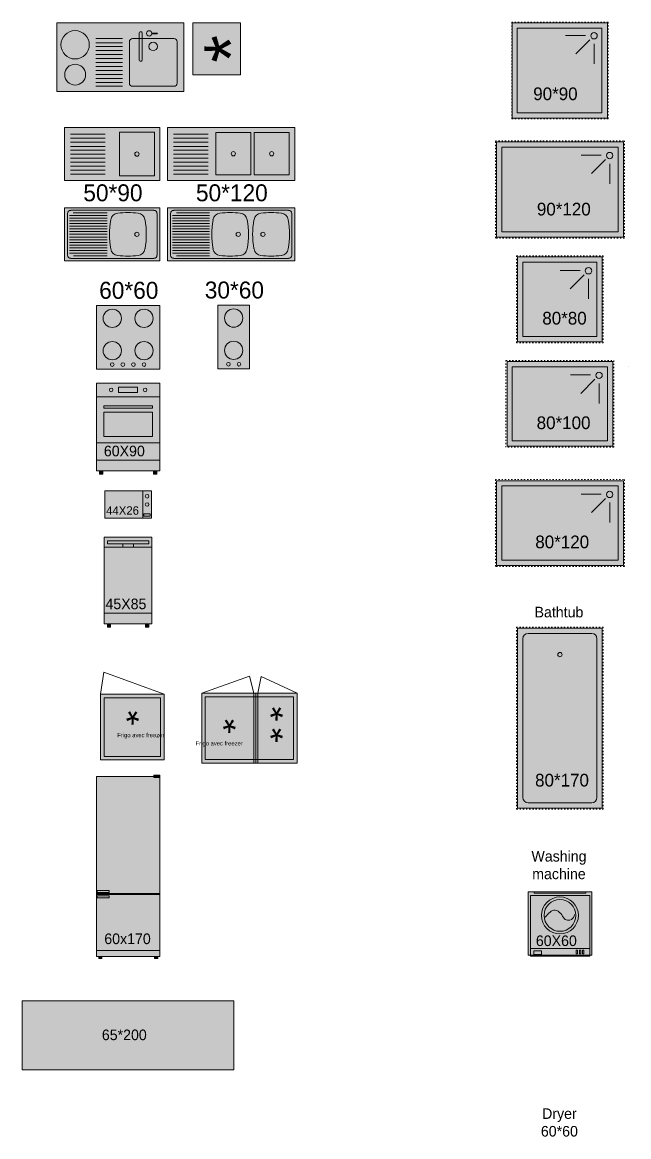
# Model space of a CAD drawing. Header units: millimetres. Extents: x -14819 to 43195, y -10328 to 20814.
# Drawn here: x 33872 to 34445, y 6936 to 7988 of the extents above; entities that cross this region are included whole.
import ezdxf

# ---------------------------------------------------------------- set-up
doc = ezdxf.new("R2010")
doc.units = ezdxf.units.MM
doc.linetypes.add('ACAD_ISO03W100', pattern=[30, 12, -18])
doc.linetypes.add('HIDDEN', pattern=[9.525, 6.35, -3.175])
for name, color, linetype in [('DV_Equipment', 30, 'Continuous'), ('DV_Text', 10, 'Continuous'), ('DV_Text block', 20, 'Continuous')]:
    doc.layers.add(name, color=color, linetype=linetype)
for name, color, linetype, lineweight in [('DV_Furnitures', 250, 'Continuous', 5), ('DV_Hatch bathroom', 141, 'Continuous', 9), ('DV_Hatch Kitchen', 51, 'Continuous', 5), ('L-FURNITURE -', 1, 'Continuous', 9)]:
    doc.layers.add(name, color=color, linetype=linetype, lineweight=lineweight)
doc.layers.get('L-FURNITURE -').off()
doc.styles.add('Col_Standard', font='')
doc.styles.get("Standard").update_dxf_attribs({"font": 'arial.ttf'})
doc.styles.get('Col_Standard').set_extended_font_data('DM Sans')

# ---------------------------------------------------------------- blocks, each defined once
blk = doc.blocks.new('Frigo 90cm')
at = {"layer": 'DV_Hatch Kitchen'}
h = blk.add_hatch(color=256, dxfattribs=at)
h.dxf.hatch_style = 1
h.paths.add_polyline_path([(0.125, -0.074), (0.575, -0.074), (0.575, -0.564), (0.125, -0.564)])
at = {"color": 18, "lineweight": 5, "true_color": 0x000000}
blk.add_lwpolyline([(0.125, -0.074), (0.575, -0.074), (0.575, -0.564), (0.125, -0.564)], close=True, dxfattribs=at)
at = {"color": 18, "true_color": 0x000000, "insert": (0.466, 0.279), "char_height": 0.5, "attachment_point": 1, "rotation": 270, "style": 'Col_Standard'}
blk.add_mtext_dynamic_manual_height_columns('\\pxqc;*', width=1.19356, gutter_width=4.492, heights=[0], dxfattribs=at)
blk = doc.blocks.new('*U958')
at = {"layer": 'DV_Hatch Kitchen'}
h = blk.add_hatch(color=256, dxfattribs=at)
h.dxf.hatch_style = 1
h.paths.add_polyline_path([(-0.61, 0.655), (0.59, 0.655), (0.59, 0.005), (-0.61, 0.005)])
at = {"layer": 'DV_Hatch Kitchen', "linetype": 'Continuous', "lineweight": 0, "ltscale": 15}
blk.add_hatch(color=256, dxfattribs=at).paths.add_polyline_path([(0.167, 0.555), (0.168, 0.557), (0.168, 0.56), (0.17, 0.563), (0.172, 0.565), (0.174, 0.567), (0.177, 0.568), (0.179, 0.569), (0.185, 0.569), (0.188, 0.568), (0.191, 0.567), (0.193, 0.565), (0.195, 0.563), (0.196, 0.56), (0.197, 0.557), (0.197, 0.555), (0.197, 0.307), (0.197, 0.304), (0.196, 0.302), (0.195, 0.299), (0.193, 0.297), (0.191, 0.295), (0.188, 0.294), (0.185, 0.293), (0.179, 0.293), (0.177, 0.294), (0.174, 0.295), (0.172, 0.297), (0.17, 0.299), (0.168, 0.302), (0.168, 0.304), (0.167, 0.307), (0.167, 0.555)])
at = {"color": 18, "lineweight": 5, "ltscale": 0.05, "true_color": 0x000000}
for p, q in [((0.287, 0.558), (0.335, 0.558)), ((0.287, 0.551), (0.335, 0.551)), ((-0.241, 0.505), (0.009, 0.505)), ((-0.241, 0.467), (0.009, 0.467)), ((-0.241, 0.43), (0.009, 0.43)), ((-0.241, 0.392), (0.009, 0.392)), ((-0.241, 0.355), (0.009, 0.355)), ((-0.241, 0.317), (0.009, 0.317)), ((-0.241, 0.28), (0.009, 0.28)), ((-0.241, 0.242), (0.009, 0.242)), ((-0.241, 0.205), (0.009, 0.205)), ((-0.241, 0.167), (0.009, 0.167)), ((-0.241, 0.13), (0.009, 0.13)), ((-0.241, 0.092), (0.009, 0.092)), ((-0.241, 0.055), (0.009, 0.055))]:
    blk.add_line(p, q, dxfattribs=at)
at = {"color": 18, "lineweight": 5, "ltscale": 0.05, "true_color": 0x000000, "flags": 128}
blk.add_lwpolyline([(-0.61, 0.655), (0.59, 0.655), (0.59, 0.005), (-0.61, 0.005)], close=True, dxfattribs=at)
for points in [[(0.167, 0.555, -0.414214), (0.182, 0.57, -0.414214), (0.197, 0.555), (0.197, 0.307, -0.414214), (0.182, 0.292, -0.414214), (0.167, 0.307)], [(0.105, 0.505), (0.495, 0.505, -0.414214), (0.525, 0.475), (0.525, 0.085, -0.414214), (0.495, 0.055), (0.105, 0.055, -0.414214), (0.075, 0.085), (0.075, 0.475, -0.414214), (0.105, 0.505)]]:
    blk.add_lwpolyline(points, format="xyb", close=True, dxfattribs=at)
blk.add_lwpolyline([(0.335, 0.551, 0.414214), (0.339, 0.555, 0.414214), (0.335, 0.558)], format="xyb", dxfattribs=at)
at = {"color": 18, "lineweight": 5, "ltscale": 0.05, "true_color": 0x000000}
for centre, radius in [((-0.438, 0.447), 0.134), ((0.262, 0.555), 0.025), ((0.3, 0.432), 0.04), ((-0.438, 0.165), 0.0986)]:
    blk.add_circle(centre, radius, dxfattribs=at)
blk = doc.blocks.new('*U1057')
at = {"transparency": 33554687}
h = blk.add_hatch(color=256, dxfattribs=at)
h.dxf.hatch_style = 1
h.paths.add_polyline_path([(30, 171.1), (24.4, 171.1), (24.4, 168.9), (30, 168.9)])
at = {"layer": 'DV_Hatch Kitchen', "transparency": 33554687}
h = blk.add_hatch(color=256, dxfattribs=at)
h.dxf.hatch_style = 1
h.paths.add_polyline_path([(30, 5.6), (-30, 5.6), (-30, 0), (30, 0)])
h.paths.add_polyline_path([(30, 58.5), (-30, 58.5), (-30, 5.6), (30, 5.6)])
h.paths.add_polyline_path([(-17.8, 55.5), (-29.1, 55.5), (-29.1, 57.4), (-17.8, 57.4)], flags=16)
h.paths.add_polyline_path([(-17.8, 57.4), (-29.1, 57.4), (-29.1, 55.5), (-17.8, 55.5)], flags=16)
h.paths.add_polyline_path([(-17.8, 62.3), (-29.1, 62.3), (-29.1, 60.4), (-17.8, 60.4)], flags=0)
h.paths.add_polyline_path([(-17.8, 62.3), (-17.8, 60.4), (-29.1, 60.4), (-29.1, 62.3)], flags=0)
h.paths.add_polyline_path([(30, 168.9), (24.4, 168.9), (24.4, 170), (-30, 170), (-30, 62.3), (-30, 59.4), (30, 59.4)])
h.paths.add_polyline_path([(30, 168.9), (24.4, 168.9), (24.4, 170), (-30, 170), (-30, 59.4), (30, 59.4)])
h.paths.add_polyline_path([(30, 168.9), (24.4, 168.9), (24.4, 170), (-30, 170), (-30, 58.5), (30, 58.5)])
h = blk.add_hatch(color=256, dxfattribs=at)
h.dxf.hatch_style = 1
h.paths.add_polyline_path([(-24.8, 0), (-27.7, 0), (-27.7, -2), (-24.8, -2)])
h = blk.add_hatch(color=256, dxfattribs=at)
h.dxf.hatch_style = 1
h.paths.add_polyline_path([(28, 0), (25, 0), (25, -2), (28, -2)])
at = {"color": 18, "lineweight": -2, "true_color": 0x000000}
for p, q in [((24.4, 170), (-30, 170)), ((-30, 170), (-30, 0)), ((30, 0), (30, 170)), ((-30, 0), (30, 0))]:
    blk.add_line(p, q, dxfattribs=at)
at = {"color": 18, "true_color": 0x000000}
for p, q in [((24.4, 171.1), (24.4, 170)), ((30, 171.1), (24.4, 171.1)), ((24.4, 171.1), (24.4, 168.9)), ((30, 171.1), (24.4, 171.1)), ((30, 168.9), (24.4, 168.9)), ((30, 171.1), (30, 170)), ((30, 171.1), (30, 170)), ((30, 59.4), (-30, 59.4)), ((30, 59.4), (-30, 59.4)), ((30, 58.5), (-30, 58.5)), ((30, 58.5), (-30, 58.5)), ((30, 5.6), (-30, 5.6)), ((30, 5.6), (-30, 5.6)), ((30, 5.6), (24.4, 5.6)), ((30, 3.5), (30, 5.6)), ((30, 3.5), (30, 5.6))]:
    blk.add_line(p, q, dxfattribs=at)
at = {"color": 18, "lineweight": -2, "true_color": 0x000000}
blk.add_lwpolyline([(-30, 0), (30, 0), (30, 170), (-30, 170)], close=True, dxfattribs=at)
at = {"color": 18, "true_color": 0x000000}
for points in [[(-29.1, 62.3), (-17.8, 62.3), (-17.8, 60.4), (-29.1, 60.4)], [(-29.1, 62.3), (-17.8, 62.3), (-17.8, 60.4), (-29.1, 60.4)], [(-29.1, 57.4), (-17.8, 57.4), (-17.8, 55.5), (-29.1, 55.5)], [(-29.1, 57.4), (-17.8, 57.4), (-17.8, 55.5), (-29.1, 55.5)], [(-24.8, -2), (-27.7, -2), (-27.7, 0), (-24.8, 0)], [(28, -2), (25, -2), (25, 0), (28, 0)]]:
    blk.add_lwpolyline(points, close=True, dxfattribs=at)
at = {"layer": 'DV_Text block', "insert": (-22.5, 21.7), "char_height": 10, "attachment_point": 1}
blk.add_mtext_dynamic_manual_height_columns('{\\fDM Sans|b0|i0|c0|p2;60x170}', width=86.42, gutter_width=12.5, heights=[0], dxfattribs=at)
blk = doc.blocks.new('*U1058')
h = blk.add_hatch(color=51)
h.dxf.hatch_style = 1
h.paths.add_polyline_path([(-30, 0), (30, 0), (30, 83), (-30, 83)])
h = blk.add_hatch(color=51)
h.dxf.hatch_style = 1
h.paths.add_polyline_path([(-24, 0), (-27, 0), (-27, -3), (-24, -3)])
h = blk.add_hatch(color=51)
h.dxf.hatch_style = 1
h.paths.add_polyline_path([(27, 0), (24, 0), (24, -3), (27, -3)])
at = {"color": 18, "true_color": 0x000000}
for p, q in [((30, 83), (-30, 83)), ((-30, 10), (-30, 83)), ((30, 10), (30, 83)), ((30, 70), (-30, 70)), ((-23, 55.5), (23, 55.5)), ((-23, 32.5), (-23, 55.5)), ((23, 55.5), (23, 32.5)), ((23, 32.5), (-23, 32.5)), ((30, 26.5), (-30, 26.5))]:
    blk.add_line(p, q, dxfattribs=at)
for points in [[(-9, 79), (9, 79), (9, 74), (-9, 74)], [(-23, 61.5), (23, 61.5), (23, 59.4), (-23, 59.4)], [(-30, 0), (30, 0), (30, 10), (-30, 10)], [(-24, -3), (-27, -3), (-27, 0), (-24, 0)], [(24, -3), (27, -3), (27, 0), (24, 0)]]:
    blk.add_lwpolyline(points, close=True, dxfattribs=at)
for centre in [(-16, 76.5), (16, 76.5)]:
    blk.add_circle(centre, 1.7, dxfattribs=at)
at = {"layer": 'DV_Text block', "insert": (-22.9, 23.8), "char_height": 10, "attachment_point": 1}
blk.add_mtext_dynamic_manual_height_columns('{\\fDM Sans|b0|i0|c0|p2;60X90}', width=91.677, gutter_width=12.5, heights=[0], dxfattribs=at)
blk = doc.blocks.new('*U1055')
at = {"layer": 'DV_Hatch Kitchen'}
h = blk.add_hatch(color=51, dxfattribs=at)
h.dxf.hatch_style = 1
h.paths.add_polyline_path([(-60, 0), (60, 0), (60, 50), (43, 50), (44.7, 46.6), (43.2, 45.1), (54.8, 45.1), (54.8, 5.1), (21.8, 5.1), (21.8, 45.1), (28.6, 45.1), (27.1, 46.6), (28.8, 50), (11.5, 50), (13.2, 46.6), (11.7, 45.1), (18.5, 45.1), (18.5, 5.1), (-14.5, 5.1), (-14.5, 45.1), (-2.9, 45.1), (-4.3, 46.6), (-2.6, 50), (-60, 50)])
h.paths.add_polyline_path([(2.3, 45.6), (1.4, 45.1), (3, 45.1), (3, 48.1), (5.8, 48.1), (5.8, 45.1), (7.5, 45.1), (6.6, 45.6), (7.2, 49.7), (9.4, 50), (-0.6, 50), (1.6, 49.7)], flags=17)
h.paths.add_polyline_path([(33.8, 45.6), (32.9, 45.1), (34.5, 45.1), (34.5, 48.1), (37.3, 48.1), (37.3, 45.1), (38.9, 45.1), (38.1, 45.6), (38.7, 49.7), (40.9, 50), (30.9, 50), (33.1, 49.7)], flags=17)
h.paths.add_polyline_path([(34.5, 45.1), (37.3, 45.1), (37.3, 48.1), (34.5, 48.1)], flags=16)
h.paths.add_polyline_path([(3, 45.1), (5.8, 45.1), (5.8, 48.1), (3, 48.1)], flags=16)
h.paths.add_polyline_path([(28.6, 45.1), (32.9, 45.1), (33.8, 45.6), (33.1, 49.7), (30.9, 50), (28.8, 50), (27.1, 46.6)])
h.paths.add_polyline_path([(38.9, 45.1), (43.2, 45.1), (44.7, 46.6), (43, 50), (40.9, 50), (38.7, 49.7), (38.1, 45.6)])
h.paths.add_polyline_path([(-2.9, 45.1), (1.4, 45.1), (2.3, 45.6), (1.6, 49.7), (-0.6, 50), (-2.6, 50), (-4.3, 46.6)])
h.paths.add_polyline_path([(7.5, 45.1), (11.7, 45.1), (13.2, 46.6), (11.5, 50), (9.4, 50), (7.2, 49.7), (6.6, 45.6)])
at = {"layer": 'DV_Hatch Kitchen', "transparency": 33554687}
h = blk.add_hatch(color=51, dxfattribs=at)
h.dxf.hatch_style = 1
h.paths.add_polyline_path([(18.5, 45.1), (11.7, 45.1), (-14.5, 45.1), (-14.5, 5.1), (18.5, 5.1)])
h.paths.add_polyline_path([(54.8, 45.1), (43.2, 45.1), (21.8, 45.1), (21.8, 5.1), (54.8, 5.1)])
at = {"layer": 'DV_Hatch Kitchen', "color": 18, "true_color": 0x000000}
for p, q in [((-54.6, 43.5), (-21.6, 43.5)), ((-54.6, 39.7), (-21.6, 39.7)), ((-54.6, 35.9), (-21.6, 35.9)), ((-54.6, 32.1), (-21.6, 32.1)), ((-54.6, 28.4), (-21.6, 28.4)), ((-54.6, 24.6), (-21.6, 24.6)), ((-54.6, 20.8), (-21.6, 20.8)), ((-54.6, 17.1), (-21.6, 17.1)), ((-54.6, 13.3), (-21.6, 13.3)), ((-54.6, 9.5), (-21.6, 9.5)), ((-54.6, 5.7), (-21.6, 5.7))]:
    blk.add_line(p, q, dxfattribs=at)
blk.add_lwpolyline([(-60, 0), (60, 0), (60, 50), (-60, 50)], close=True, dxfattribs=at)
for points in [[(11.7, 45.1), (-14.5, 45.1), (-14.5, 5.1), (18.5, 5.1), (18.5, 45.1), (11.7, 45.1)], [(43.2, 45.1), (54.8, 45.1), (54.8, 5.1), (21.8, 5.1), (21.8, 45.1), (43.2, 45.1)]]:
    blk.add_lwpolyline(points, dxfattribs=at)
for centre in [(2, 25.1), (38.3, 25.1), (38.3, 25.1)]:
    blk.add_circle(centre, 2, dxfattribs=at)
blk = doc.blocks.new('*U1053')
at = {"transparency": 33554687}
h = blk.add_hatch(color=51, dxfattribs=at)
h.dxf.hatch_style = 1
h.paths.add_polyline_path([(30, 60.1), (-30, 60.1), (-30, 0), (30, 0)])
at = {"color": 18, "true_color": 0x000000}
blk.add_line((-30, 30.7), (-30, 0.1), dxfattribs=at)
blk.add_lwpolyline([(30, 0), (-30, 0), (-30, 60.1), (30, 60.1)], close=True, dxfattribs=at)
for centre, radius in [((-15, 47.9), 8.64), ((15, 47.9), 8.64), ((-15, 17.4), 8.64), ((15, 17.4), 8.64), ((-15, 4.3), 1.74), ((-5, 4.3), 1.74), ((5, 4.3), 1.74), ((15, 4.3), 1.74)]:
    blk.add_circle(centre, radius, dxfattribs=at)
blk = doc.blocks.new('*U1054')
at = {"transparency": 33554687}
h = blk.add_hatch(color=51, dxfattribs=at)
h.dxf.hatch_style = 1
h.paths.add_polyline_path([(15, 60.1), (-15, 60.1), (-15, 0), (15, 0)])
at = {"color": 18, "true_color": 0x000000}
blk.add_lwpolyline([(15, 0), (-15, 0), (-15, 60.1), (15, 60.1)], close=True, dxfattribs=at)
for centre, radius in [((0, 47.9), 8.64), ((0, 17.4), 8.64), ((-5, 4.3), 1.74), ((5, 4.3), 1.74)]:
    blk.add_circle(centre, radius, dxfattribs=at)
blk = doc.blocks.new('*U1049')
at = {"layer": 'DV_Hatch Kitchen'}
h = blk.add_hatch(color=51, dxfattribs=at)
h.dxf.hatch_style = 1
h.paths.add_polyline_path([(-45, 0), (45, 0), (45, 50), (28, 50), (29.7, 45.6), (28.2, 45.6), (39.8, 45.6), (39.8, 4.4), (6.8, 4.4), (6.8, 45.6), (13.6, 45.6), (12.1, 45.6), (13.8, 50), (-3.5, 50), (-1.8, 46.6), (-3.3, 45.1), (3.5, 45.1), (3.7, 45.1), (-29.3, 45.1), (-29.5, 45.1), (-17.9, 45.1), (-19.3, 46.6), (-17.6, 50), (-45, 50)])
h.paths.add_polyline_path([(-12.7, 45.6), (-13.6, 45.1), (-12, 45.1), (-12, 48.1), (-9.2, 48.1), (-9.2, 45.1), (-7.5, 45.1), (-8.4, 45.6), (-7.8, 49.7), (-5.6, 50), (-15.6, 50), (-13.4, 49.7)], flags=17)
h.paths.add_polyline_path([(-12, 45.1), (-9.2, 45.1), (-9.2, 48.1), (-12, 48.1)], flags=16)
h.paths.add_polyline_path([(-7.5, 45.1), (-3.3, 45.1), (-1.8, 46.6), (-3.5, 50), (-5.6, 50), (-7.8, 49.7), (-8.4, 45.6)], flags=16)
h.paths.add_polyline_path([(-17.9, 45.1), (-13.6, 45.1), (-12.7, 45.6), (-13.4, 49.7), (-15.6, 50), (-17.6, 50), (-19.3, 46.6)], flags=16)
h.paths.add_polyline_path([(13.1, 45.6), (18.8, 45.6), (18.1, 49.7), (15.9, 50), (13.8, 50), (12.1, 45.6)], flags=17)
h.paths.add_polyline_path([(19.5, 45.6), (22.3, 45.6), (22.3, 48.1), (19.5, 48.1)], flags=16)
h.paths.add_polyline_path([(23.1, 45.6), (28.7, 45.6), (29.7, 45.6), (28, 50), (25.9, 50), (23.7, 49.7)], flags=17)
h.paths.add_polyline_path([(18.8, 45.6), (19.5, 45.6), (19.5, 48.1), (22.3, 48.1), (22.3, 45.6), (23.1, 45.6), (23.7, 49.7), (25.9, 50), (15.9, 50), (18.1, 49.7)], flags=17)
h = blk.add_hatch(color=51, dxfattribs=at)
h.dxf.hatch_style = 1
h.paths.add_polyline_path([(39.8, 45.6), (6.8, 45.6), (6.8, 4.4), (39.8, 4.4)])
at = {"layer": 'DV_Furnitures', "color": 18, "true_color": 0x000000}
for p, q in [((-39.6, 43.5), (-6.6, 43.5)), ((-39.6, 39.7), (-6.6, 39.7)), ((-39.6, 35.9), (-6.6, 35.9)), ((-39.6, 32.1), (-6.6, 32.1)), ((-39.6, 28.4), (-6.6, 28.4)), ((-39.6, 24.6), (-6.6, 24.6)), ((-39.6, 20.8), (-6.6, 20.8)), ((-39.6, 17.1), (-6.6, 17.1)), ((-39.6, 13.3), (-6.6, 13.3)), ((-39.6, 9.5), (-6.6, 9.5)), ((-39.6, 5.7), (-6.6, 5.7))]:
    blk.add_line(p, q, dxfattribs=at)
for points in [[(-45, 0), (45, 0), (45, 50), (-45, 50)], [(39.8, 4.4), (6.8, 4.4), (6.8, 45.6), (39.8, 45.6)]]:
    blk.add_lwpolyline(points, close=True, dxfattribs=at)
blk.add_lwpolyline([(39.8, 45.1), (39.8, 4.4), (6.8, 4.4), (6.8, 45.1)], dxfattribs=at)
blk.add_circle((23.3, 24.8), 2, dxfattribs=at)
blk = doc.blocks.new('*U960')
at = {"transparency": 33554687}
h = blk.add_hatch(color=51, dxfattribs=at)
h.dxf.hatch_style = 1
h.paths.add_polyline_path([(45, 50), (-45, 50), (-45, 0), (45, 0)])
h.paths.add_polyline_path([(-39.2, 2.3, -0.414214), (-42.3, 5.4), (-42.3, 44.6, -0.414214), (-39.2, 47.7), (39.2, 47.7, -0.414214), (42.3, 44.6), (42.3, 5.4, -0.414214), (39.2, 2.3)], flags=16)
h.paths.add_polyline_path([(24.4, 5, -0.063178), (5.1, 5, -0.326796), (-1.4, 11.2, -0.090842), (-1.4, 38.8, -0.326796), (5.1, 45, -0.063178), (24.4, 45, -0.326796), (31, 38.8, -0.090842), (31, 11.2, -0.326796)], flags=0)
h.paths.add_polyline_path([(21.3, 25, -1), (25.3, 25, -1)], flags=0)
h.paths.add_polyline_path([(42.3, 44.6, 0.414214), (39.2, 47.7), (-39.2, 47.7, 0.414214), (-42.3, 44.6), (-42.3, 5.4, 0.414214), (-39.2, 2.3), (39.2, 2.3, 0.414214), (42.3, 5.4)], flags=16)
at = {"layer": 'DV_Furnitures', "color": 18, "lineweight": 5, "true_color": 0x000000}
for p, q in [((45, 50), (-45, 50)), ((-45, 0), (-45, 50)), ((-42.3, 5.4), (-42.3, 44.6)), ((-4.7, 42.9), (-40.4, 42.9)), ((39.2, 47.7), (-39.2, 47.7)), ((-4.7, 45.4), (-36.8, 45.4)), ((42.3, 5.4), (42.3, 44.6)), ((45, 0), (45, 50)), ((-4.7, 40.3), (-40.4, 40.3)), ((-4.7, 37.8), (-40.4, 37.8)), ((-4.7, 35.2), (-40.4, 35.2)), ((-4.7, 32.7), (-40.4, 32.7)), ((-4.7, 30.1), (-40.4, 30.1)), ((-4.7, 27.6), (-40.4, 27.6)), ((-4.7, 25), (-40.4, 25)), ((-4.7, 22.4), (-40.4, 22.4)), ((42.3, 25), (42.3, 28)), ((-4.7, 19.9), (-40.4, 19.9)), ((-4.7, 17.3), (-40.4, 17.3)), ((-4.7, 14.8), (-40.4, 14.8)), ((-4.7, 12.2), (-40.4, 12.2)), ((-45, 0), (45, 0)), ((-4.7, 9.7), (-40.4, 9.7)), ((-4.7, 7.1), (-40.4, 7.1)), ((-39.2, 2.3), (39.2, 2.3)), ((-4.7, 4.6), (-36.5, 4.6))]:
    blk.add_line(p, q, dxfattribs=at)
blk.add_circle((23.3, 25), 2, dxfattribs=at)
for centre, radius, start, end in [((-39.2, 44.6), 3.06, 90, 180), ((6.1, 37.4), 7.65, 97.23, 169.6188), ((14.8, -30.9), 76.5, 82.77, 97.23), ((23.4, 37.4), 7.65, 10.3812, 82.77), ((39.2, 44.6), 3.06, 0, 90), ((73.8, 25), 76.5, 169.6188, 190.3812), ((-44.3, 25), 76.5, 349.6188, 10.3812), ((6.1, 12.6), 7.65, 190.3812, 262.77), ((23.4, 12.6), 7.65, 277.23, 349.6188), ((-39.2, 5.4), 3.06, 180, 270), ((14.8, 80.9), 76.5, 262.77, 277.23), ((39.2, 5.4), 3.06, 270, 0)]:
    blk.add_arc(centre, radius, start, end, dxfattribs=at)
blk = doc.blocks.new('*U1050')
h = blk.add_hatch(color=51)
h.dxf.hatch_style = 1
h.paths.add_polyline_path([(57.3, 44.6, 0.414214), (54.2, 47.7), (-54.2, 47.7, 0.414214), (-57.3, 44.6), (-57.3, 5.4, 0.414214), (-54.2, 2.3), (54.2, 2.3, 0.414214), (57.3, 5.4)])
h.paths.add_polyline_path([(28.1, 45, -0.063178), (47.4, 45, -0.326796), (54, 38.8, -0.090842), (54, 11.2, -0.326796), (47.4, 5, -0.063178), (28.1, 5, -0.326796), (21.6, 11.2, -0.090842), (21.6, 38.8, -0.326796)], flags=16)
h.paths.add_polyline_path([(15.2, 38.8, -0.090842), (15.2, 11.2, -0.326796), (8.6, 5, -0.063178), (-10.7, 5, -0.326796), (-17.2, 11.2, -0.090842), (-17.2, 38.8, -0.326796), (-10.7, 45, -0.063178), (8.6, 45, -0.326796)], flags=16)
h = blk.add_hatch(color=51)
h.dxf.hatch_style = 1
h.paths.add_polyline_path([(15.2, 38.8, 0.326796), (8.6, 45, 0.063178), (-10.7, 45, 0.326796), (-17.2, 38.8, 0.090842), (-17.2, 11.2, 0.326796), (-10.7, 5, 0.063178), (8.6, 5, 0.326796), (15.2, 11.2, 0.090842)])
h.paths.add_polyline_path([(54, 38.8, 0.326796), (47.4, 45, 0.063178), (28.1, 45, 0.326796), (21.6, 38.8, 0.090842), (21.6, 11.2, 0.326796), (28.1, 5, 0.063178), (47.4, 5, 0.326796), (54, 11.2, 0.090842)])
at = {"layer": 'DV_Furnitures'}
h = blk.add_hatch(color=51, dxfattribs=at)
h.dxf.hatch_style = 1
h.paths.add_polyline_path([(57.3, 44.6, 0.414214), (54.2, 47.7), (-54.2, 47.7, 0.414214), (-57.3, 44.6), (-57.3, 5.4, 0.414214), (-54.2, 2.3), (54.2, 2.3, 0.414214), (57.3, 5.4)], flags=16)
h.paths.add_polyline_path([(15.2, 11.2, -0.326796), (8.6, 5, -0.063178), (-10.7, 5, -0.326796), (-17.2, 11.2, -0.090842), (-17.2, 38.8, -0.326796), (-10.7, 45, -0.063178), (8.6, 45, -0.326796), (15.2, 38.8, -0.090842)], flags=0)
h.paths.add_polyline_path([(21.6, 38.8, -0.326796), (28.1, 45, -0.063178), (47.4, 45, -0.326796), (54, 38.8, -0.090842), (54, 11.2, -0.326796), (47.4, 5, -0.063178), (28.1, 5, -0.326796), (21.6, 11.2, -0.090842)], flags=0)
h.paths.add_polyline_path([(60, 50), (-60, 50), (-60, 0), (60, 0)])
h.paths.add_polyline_path([(54.2, 47.7, -0.414214), (57.3, 44.6), (57.3, 5.4, -0.414214), (54.2, 2.3), (-54.2, 2.3, -0.414214), (-57.3, 5.4), (-57.3, 44.6, -0.414214), (-54.2, 47.7)], flags=0)
at = {"layer": 'DV_Furnitures', "color": 18, "lineweight": 5, "true_color": 0x000000}
for p, q in [((60, 50), (-60, 50)), ((-60, 0), (-60, 50)), ((-57.3, 5.4), (-57.3, 44.6)), ((-20.5, 42.9), (-55.4, 42.9)), ((54.2, 47.7), (-54.2, 47.7)), ((-20.5, 45.4), (-51.8, 45.4)), ((57.3, 5.4), (57.3, 44.6)), ((60, 0), (60, 50)), ((-20.5, 40.3), (-55.4, 40.3)), ((-20.5, 37.8), (-55.4, 37.8)), ((-20.5, 35.2), (-55.4, 35.2)), ((-20.5, 32.7), (-55.4, 32.7)), ((-20.5, 30.1), (-55.4, 30.1)), ((-20.5, 27.6), (-55.4, 27.6)), ((-20.5, 25), (-55.4, 25)), ((-20.5, 22.4), (-55.4, 22.4)), ((57.3, 25), (57.3, 28)), ((-20.5, 19.9), (-55.4, 19.9)), ((-20.5, 17.3), (-55.4, 17.3)), ((-20.5, 14.8), (-55.4, 14.8)), ((-20.5, 12.2), (-55.4, 12.2)), ((-60, 0), (60, 0)), ((-20.5, 9.7), (-55.4, 9.7)), ((-20.5, 7.1), (-55.4, 7.1)), ((-54.2, 2.3), (54.2, 2.3)), ((-20.5, 4.6), (-51.5, 4.6))]:
    blk.add_line(p, q, dxfattribs=at)
for centre in [(6.7, 25), (30, 25)]:
    blk.add_circle(centre, 2, dxfattribs=at)
for centre, radius, start, end in [((-54.2, 44.6), 3.06, 90, 180), ((-9.7, 37.4), 7.65, 97.23, 169.6188), ((-1, -30.9), 76.5, 82.77, 97.23), ((-1, -30.9), 76.5, 82.77, 97.23), ((7.6, 37.4), 7.65, 10.3812, 82.77), ((29.1, 37.4), 7.65, 97.23, 169.6188), ((37.8, -30.9), 76.5, 82.77, 97.23), ((46.4, 37.4), 7.65, 10.3812, 82.77), ((54.2, 44.6), 3.06, 0, 90), ((58.1, 25), 76.5, 169.6188, 190.3812), ((-60.1, 25), 76.5, 349.6188, 10.3812), ((96.8, 25), 76.5, 169.6188, 190.3812), ((-21.3, 25), 76.5, 349.6188, 10.3812), ((-9.7, 12.6), 7.65, 190.3812, 262.77), ((7.6, 12.6), 7.65, 277.23, 349.6188), ((29.1, 12.6), 7.65, 190.3812, 262.77), ((46.4, 12.6), 7.65, 277.23, 349.6188), ((-54.2, 5.4), 3.06, 180, 270), ((-1, 80.9), 76.5, 262.77, 277.23), ((37.8, 80.9), 76.5, 262.77, 277.23), ((54.2, 5.4), 3.06, 270, 0)]:
    blk.add_arc(centre, radius, start, end, dxfattribs=at)
blk = doc.blocks.new('*U1046')
h = blk.add_hatch(color=51)
h.dxf.hatch_style = 1
h.paths.add_polyline_path([(-22.5, 0), (22.5, 0), (22.5, 82), (-22.5, 82)])
h = blk.add_hatch(color=51)
h.dxf.hatch_style = 1
h.paths.add_polyline_path([(-16.5, 0), (-19.5, 0), (-19.5, -3), (-16.5, -3)])
h = blk.add_hatch(color=51)
h.dxf.hatch_style = 1
h.paths.add_polyline_path([(19.5, 0), (16.5, 0), (16.5, -3), (19.5, -3)])
at = {"color": 18, "true_color": 0x000000}
for p, q in [((-22.5, 0), (-22.5, 82)), ((-22.5, 82), (22.5, 82)), ((22.5, 82), (22.5, 0)), ((-22.5, 72.5), (22.5, 72.5)), ((22.5, 10), (-22.5, 10)), ((22.5, 10), (-22.5, 10)), ((-22.5, 0), (22.5, 0)), ((-22.5, 0), (22.5, 0)), ((-19.5, -3), (-19.5, 0)), ((-19.5, 0), (-16.5, 0)), ((-16.5, 0), (-16.5, -3)), ((19.5, 0), (16.5, 0)), ((16.5, 0), (16.5, -3)), ((19.5, -3), (19.5, 0)), ((-16.5, -3), (-19.5, -3)), ((16.5, -3), (19.5, -3))]:
    blk.add_line(p, q, dxfattribs=at)
for points in [[(19.5, 75.5), (-19.5, 75.5), (-19.5, 78.5), (19.5, 78.5)], [(5, 72.5), (-5, 72.5), (-5, 75.5), (5, 75.5)]]:
    blk.add_lwpolyline(points, close=True, dxfattribs=at)
at = {"layer": 'DV_Text block', "insert": (-21.4, 23.9), "char_height": 10, "attachment_point": 1}
blk.add_mtext_dynamic_manual_height_columns('{\\fDM Sans|b0|i0|c0|p2;\\C1;45X85}', width=66.039, gutter_width=12.5, heights=[0], dxfattribs=at)
blk = doc.blocks.new('*U1047')
h = blk.add_hatch(color=51)
h.dxf.hatch_style = 1
h.paths.add_polyline_path([(-22, -26), (22, -26), (22, 0), (-22, 0)])
at = {"color": 18, "true_color": 0x000000}
blk.add_line((13.8, 0), (13.8, -26), dxfattribs=at)
at = {"color": 18, "lineweight": 5, "true_color": 0x000000}
blk.add_lwpolyline([(-22, 0), (22, 0), (22, -26), (-22, -26), (-22, 0)], dxfattribs=at)
at = {"color": 18, "true_color": 0x000000}
blk.add_lwpolyline([(14.9, -21.8), (20.9, -21.8), (20.9, -23.9), (14.9, -23.9)], close=True, dxfattribs=at)
for centre in [(17.9, -5.2), (17.9, -13)]:
    blk.add_circle(centre, 1.7, dxfattribs=at)
at = {"layer": 'DV_Text block', "insert": (-20.7, -14.7), "char_height": 8, "attachment_point": 1}
blk.add_mtext_dynamic_manual_height_columns('{\\fDM Sans|b0|i0|c0|p2;44X26}', width=46.393, gutter_width=12.5, heights=[0], dxfattribs=at)
blk = doc.blocks.new('*U1048')
at = {"transparency": 33554687}
h = blk.add_hatch(color=51, dxfattribs=at)
h.dxf.hatch_style = 1
h.paths.add_polyline_path([(100, 65), (-100, 65), (-100, 0), (100, 0)])
at = {"color": 18, "true_color": 0x000000}
blk.add_lwpolyline([(100, 65), (-100, 65), (-100, 0), (100, 0), (100, 65)], dxfattribs=at)
at = {"layer": 'DV_Text block', "insert": (-24.8, 38), "char_height": 10, "attachment_point": 1}
blk.add_mtext_dynamic_manual_height_columns('{\\fDM Sans|b0|i0|c0|p2;65*200}', width=64.955, gutter_width=12.5, heights=[0], dxfattribs=at)
blk = doc.blocks.new('*U981')
at = {"layer": 'DV_Hatch bathroom', "transparency": 33554579}
h = blk.add_hatch(color=256, dxfattribs=at)
h.dxf.hatch_style = 1
h.paths.add_polyline_path([(7.2, 7.2), (-72.8, 7.2), (-72.8, -72.8), (7.2, -72.8)], flags=0)
h.paths.add_polyline_path([(-67.8, -0.8, -1), (-61.8, -0.8, -1)], flags=0)
h.paths.add_polyline_path([(12.7, 12.2), (-77.3, 12.2), (-77.3, -77.8), (12.7, -77.8)])
h.paths.add_polyline_path([(7.2, 7.2), (7.2, -72.8), (-72.8, -72.8), (-72.8, 7.2)], flags=16)
h.paths.add_polyline_path([(-67.8, -0.8, 1), (-61.8, -0.8, 1)], flags=0)
h = blk.add_hatch(color=256, dxfattribs=at)
h.dxf.hatch_style = 1
h.paths.add_polyline_path([(7.2, 7.2), (-72.8, 7.2), (-72.8, -72.8), (7.2, -72.8)])
for p, q in [((-26.9, 0.3), (-8, 0.3)), ((-17.3, -17.1), (-4, -3.7)), ((0, -26.6), (0, -7.7))]:
    blk.add_line(p, q)
at = {"linetype": 'ACAD_ISO03W100', "lineweight": 5, "ltscale": 0.1}
blk.add_lwpolyline([(13.2, 12.7), (-77.8, 12.7), (-77.8, -78.3), (13.2, -78.3)], close=True, dxfattribs=at)
for points in [[(12.7, 12.2), (-77.3, 12.2), (-77.3, -77.8), (12.7, -77.8)], [(-72.8, 7.2), (7.2, 7.2), (7.2, -72.8), (-72.8, -72.8)]]:
    blk.add_lwpolyline(points, close=True)
blk.add_circle((0, 0), 3)
at = {"layer": 'DV_Text block', "insert": (-57.5, -48.8), "char_height": 12, "attachment_point": 1}
blk.add_mtext_dynamic_manual_height_columns('{\\fDM Sans|b0|i0|c0|p2;\\C10;90*90}', width=5.506, gutter_width=1.25, heights=[0], dxfattribs=at)
blk = doc.blocks.new('*U1045')
at = {"layer": 'DV_Hatch bathroom', "transparency": 33554579}
h = blk.add_hatch(color=256, dxfattribs=at)
h.dxf.hatch_style = 1
h.paths.add_polyline_path([(-0.3, -0.6), (-0.3, 0), (0.3, 0), (0.3, -0.6)])
for p, q in [((-0.244, 0), (0.244, 0)), ((-0.244, -0.014), (-0.244, 0)), ((0.244, 0), (0.244, -0.014)), ((-0.278, -0.035), (0.282, -0.035)), ((-0.278, -0.61), (-0.278, -0.035)), ((0.244, -0.014), (-0.244, -0.014)), ((0.282, -0.035), (0.282, -0.61)), ((0.282, -0.535), (-0.278, -0.535)), ((0.282, -0.61), (-0.278, -0.61)), ((-0.245, -0.557), (-0.175, -0.557)), ((-0.245, -0.594), (-0.245, -0.557)), ((-0.175, -0.594), (-0.245, -0.594)), ((-0.175, -0.557), (-0.175, -0.594)), ((0.154, -0.588), (0.154, -0.552)), ((0.154, -0.552), (0.167, -0.552)), ((0.167, -0.588), (0.154, -0.588)), ((0.167, -0.552), (0.167, -0.588)), ((0.184, -0.588), (0.184, -0.552)), ((0.184, -0.552), (0.196, -0.552)), ((0.196, -0.588), (0.184, -0.588)), ((0.196, -0.552), (0.196, -0.588)), ((0.214, -0.588), (0.214, -0.552)), ((0.214, -0.552), (0.226, -0.552)), ((0.226, -0.588), (0.214, -0.588)), ((0.226, -0.552), (0.226, -0.588))]:
    blk.add_line(p, q)
blk.add_lwpolyline([(-0.3, -0.6), (-0.3, 0), (0.3, 0), (0.3, -0.6)], close=True)
for radius in [0.175, 0.15]:
    blk.add_circle((0, -0.224), radius)
blk.add_spline([(-0.138, -0.24), (-0.045, -0.173), (0.008, -0.207), (0.042, -0.255), (0.081, -0.27), (0.129, -0.242), (0.139, -0.215)], degree=3)
at = {"layer": 'DV_Text block', "insert": (-0.227, -0.413), "char_height": 0.1, "attachment_point": 1}
blk.add_mtext_dynamic_manual_height_columns('{\\fDM Sans|b0|i0|c0|p2;60X60}', width=1.09229, gutter_width=12.5, heights=[0], dxfattribs=at)
blk = doc.blocks.new('*U980')
at = {"layer": 'DV_Hatch bathroom', "transparency": 33554579}
h = blk.add_hatch(color=256, dxfattribs=at)
h.dxf.hatch_style = 1
h.paths.add_polyline_path([(-107, 13), (13, 13), (13, -77), (-107, -77)])
h.paths.add_polyline_path([(-102, 8), (-102, -72), (8, -72), (8, 8)], flags=16)
h = blk.add_hatch(color=256, dxfattribs=at)
h.dxf.hatch_style = 1
h.paths.add_polyline_path([(8, 8), (8, -72), (-102, -72), (-102, 8)])
for p, q in [((-26.9, 0.3), (-8, 0.3)), ((-17.3, -17.1), (-4, -3.7)), ((0, -26.6), (0, -7.7))]:
    blk.add_line(p, q)
at = {"linetype": 'ACAD_ISO03W100', "lineweight": 5, "ltscale": 0.1}
blk.add_lwpolyline([(-108, 14), (14, 14), (14, -78), (-108, -78)], close=True, dxfattribs=at)
for points in [[(-107, 13), (13, 13), (13, -77), (-107, -77)], [(-107, 13), (13, 13), (13, -77), (-107, -77)], [(-102, 8), (8, 8), (8, -72), (-102, -72)], [(8, 8), (-102, 8), (-102, -72), (8, -72)], [(8, 8), (8, 8), (8, 8), (8, 8)]]:
    blk.add_lwpolyline(points, close=True)
blk.add_circle((0, 0), 3)
at = {"layer": 'DV_Text block', "insert": (-17.9, -44.6), "char_height": 12, "attachment_point": 3}
blk.add_mtext_dynamic_manual_height_columns('{\\fDM Sans|b0|i0|c0|p2;\\C10;90*120}', width=57.363, gutter_width=1.25, heights=[0], dxfattribs=at)
blk = doc.blocks.new('*U979')
at = {"layer": 'DV_Hatch bathroom', "transparency": 33554579}
h = blk.add_hatch(color=256, dxfattribs=at)
h.dxf.hatch_style = 1
h.paths.add_polyline_path([(-67, 13), (13, 13), (13, -67), (-67, -67)])
h.paths.add_polyline_path([(-62, 8), (-62, -62), (8, -62), (8, 8)], flags=16)
h = blk.add_hatch(color=256, dxfattribs=at)
h.dxf.hatch_style = 1
h.paths.add_polyline_path([(8, 8), (8, -62), (-62, -62), (-62, 8)])
for p, q in [((-26.9, 0.3), (-8, 0.3)), ((-17.3, -17.1), (-4, -3.7)), ((0, -26.6), (0, -7.7))]:
    blk.add_line(p, q)
at = {"linetype": 'ACAD_ISO03W100', "lineweight": 5, "ltscale": 0.1}
blk.add_lwpolyline([(-68, 14), (14, 14), (14, -68), (-68, -68)], close=True, dxfattribs=at)
for points in [[(-67, 13), (13, 13), (13, -67), (-67, -67)], [(-67, 13), (13, 13), (13, -67), (-67, -67)], [(-62, 8), (8, 8), (8, -62), (-62, -62)], [(8, 8), (-62, 8), (-62, -62), (8, -62)]]:
    blk.add_lwpolyline(points, close=True)
blk.add_circle((0, 0), 3)
at = {"layer": 'DV_Text block', "insert": (-1.7, -38.8), "char_height": 12, "attachment_point": 3}
blk.add_mtext_dynamic_manual_height_columns('{\\fDM Sans|b0|i0|c0|p2;\\C10;80*80}', width=57.363, gutter_width=1.25, heights=[0], dxfattribs=at)
blk = doc.blocks.new('*U978')
at = {"layer": 'DV_Hatch bathroom', "true_color": 0xadddf7, "transparency": 33554579}
h = blk.add_hatch(color=141, dxfattribs=at)
h.dxf.hatch_style = 1
h.paths.add_polyline_path([(-87, 13), (13, 13), (13, -67), (-87, -67)])
h.paths.add_polyline_path([(-82, 8), (-82, -62), (8, -62), (8, 8)], flags=16)
at = {"layer": 'DV_Hatch bathroom', "transparency": 33554579}
h = blk.add_hatch(color=256, dxfattribs=at)
h.dxf.hatch_style = 1
h.paths.add_polyline_path([(8, 8), (8, -62), (-82, -62), (-82, 8)])
for p, q in [((-26.9, 0.3), (-8, 0.3)), ((-17.3, -17.1), (-4, -3.7)), ((0, -26.6), (0, -7.7))]:
    blk.add_line(p, q)
at = {"linetype": 'ACAD_ISO03W100', "lineweight": 5, "ltscale": 0.1}
blk.add_lwpolyline([(-88, 14), (14, 14), (14, -68), (-88, -68)], close=True, dxfattribs=at)
for points in [[(-87, 13), (13, 13), (13, -67), (-87, -67)], [(-87, 13), (13, 13), (13, -67), (-87, -67)], [(-82, 8), (8, 8), (8, -62), (-82, -62)], [(8, 8), (-82, 8), (-82, -62), (8, -62)]]:
    blk.add_lwpolyline(points, close=True)
blk.add_circle((0, 0), 3)
at = {"layer": 'DV_Hatch bathroom'}
blk.add_lwpolyline([(28, 8), (28, 8), (28, 8), (28, 8)], close=True, dxfattribs=at)
at = {"layer": 'DV_Text block', "insert": (-8.1, -38.8), "char_height": 12, "attachment_point": 3}
blk.add_mtext_dynamic_manual_height_columns('{\\fDM Sans|b0|i0|c0|p2;\\C10;80*100}', width=57.363, gutter_width=1.25, heights=[0], dxfattribs=at)
blk = doc.blocks.new('*U982')
at = {"layer": 'DV_Hatch bathroom', "transparency": 33554579}
h = blk.add_hatch(color=256, dxfattribs=at)
h.dxf.hatch_style = 1
h.paths.add_polyline_path([(-107, 13), (13, 13), (13, -67), (-107, -67)])
h.paths.add_polyline_path([(-102, 8), (-102, -62), (8, -62), (8, 8)], flags=16)
h = blk.add_hatch(color=256, dxfattribs=at)
h.dxf.hatch_style = 1
h.paths.add_polyline_path([(8, 8), (8, -62), (-102, -62), (-102, 8)])
for p, q in [((-26.9, 0.3), (-8, 0.3)), ((-17.3, -17.1), (-4, -3.7)), ((0, -26.6), (0, -7.7))]:
    blk.add_line(p, q)
at = {"linetype": 'ACAD_ISO03W100', "lineweight": 5, "ltscale": 0.1}
blk.add_lwpolyline([(-108, 14), (14, 14), (14, -68), (-108, -68)], close=True, dxfattribs=at)
for points in [[(-107, 13), (13, 13), (13, -67), (-107, -67)], [(-107, 13), (13, 13), (13, -67), (-107, -67)], [(-102, 8), (8, 8), (8, -62), (-102, -62)], [(8, 8), (-102, 8), (-102, -62), (8, -62)], [(18, 8), (18, 8), (18, 8), (18, 8)]]:
    blk.add_lwpolyline(points, close=True)
blk.add_circle((0, 0), 3)
at = {"layer": 'DV_Text block', "insert": (-19.4, -38.8), "char_height": 12, "attachment_point": 3}
blk.add_mtext_dynamic_manual_height_columns('{\\fDM Sans|b0|i0|c0|p2;\\C10;80*120}', width=57.363, gutter_width=1.25, heights=[0], dxfattribs=at)
blk = doc.blocks.new('*U991')
at = {"layer": 'DV_Hatch bathroom', "transparency": 33554579}
h = blk.add_hatch(color=256, dxfattribs=at)
h.dxf.hatch_style = 1
h.paths.add_polyline_path([(80, 0), (0, 0), (0, -170), (80, -170)])
at = {"lineweight": 5, "ltscale": 0.001}
for p, q in [((5, -10), (5, -160)), ((10, -5), (70, -5)), ((75, -160), (75, -10)), ((10, -165), (70, -165))]:
    blk.add_line(p, q, dxfattribs=at)
at = {"ltscale": 0.001}
blk.add_line((0, -170), (80, -170), dxfattribs=at)
at = {"linetype": 'ACAD_ISO03W100', "lineweight": 5, "ltscale": 0.1}
blk.add_lwpolyline([(81, -171), (81, 1), (-1, 1), (-1, -171)], close=True, dxfattribs=at)
at = {"ltscale": 0.001}
blk.add_lwpolyline([(80, -170), (80, 0), (0, 0), (0, -170)], dxfattribs=at)
blk.add_circle((40, -25), 2)
at = {"lineweight": 5, "ltscale": 0.001}
for centre, start, end in [((10, -10), 90, 180), ((70, -10), 0, 90), ((10, -160), 180, 270), ((70, -160), 270, 0)]:
    blk.add_arc(centre, 5, start, end, dxfattribs=at)
at = {"layer": 'DV_Text block', "insert": (67.4, -137.6), "char_height": 12, "attachment_point": 3}
blk.add_mtext_dynamic_manual_height_columns('{\\fDM Sans|b0|i0|c0|p2;\\C10;80*170}', width=57.363, gutter_width=1.25, heights=[0], dxfattribs=at)
blk = doc.blocks.new('Frigo 90')
at = {"layer": 'DV_Hatch Kitchen'}
h = blk.add_hatch(color=256, dxfattribs=at)
h.dxf.hatch_style = 1
h.paths.add_polyline_path([(90, 0), (0, 0), (0, 66), (90, 66)])
at = {"layer": 'DV_Furnitures'}
for p, q in [((49.3, 66), (49.3, 0)), ((51.2, 66), (51.2, 0)), ((53.1, 66), (53.1, 0))]:
    blk.add_line(p, q, dxfattribs=at)
for points in [[(0, 66), (45, 82), (49.3, 66)], [(90, 66), (56.2, 81.7), (53.1, 66)]]:
    blk.add_lwpolyline(points, dxfattribs=at)
for points in [[(90, 0), (0, 0), (0, 66), (90, 66)], [(86.7, 3.3), (3.3, 3.3), (3.3, 62.7), (86.7, 62.7)]]:
    blk.add_lwpolyline(points, close=True, dxfattribs=at)
at = {"layer": 'DV_Furnitures', "char_height": 25, "attachment_point": 3, "rotation": 180, "style": 'Col_Standard'}
for insert in [(40.8, 40), (-3.8, 28.5), (40.8, 20)]:
    blk.add_mtext_dynamic_manual_height_columns('\\pxqc;*', width=59.678, gutter_width=224.6, heights=[0], dxfattribs=dict(at, insert=insert))
at = {"layer": 'DV_Furnitures', "insert": (38.7, 20.7), "char_height": 4, "attachment_point": 3, "style": 'Col_Standard'}
blk.add_mtext_dynamic_manual_height_columns('Frigo avec freezer', width=44.071, gutter_width=112.3, heights=[0], dxfattribs=at)
blk = doc.blocks.new('FRIDGE 60')
at = {"layer": 'DV_Hatch Kitchen'}
h = blk.add_hatch(color=256, dxfattribs=at)
h.dxf.hatch_style = 1
h.paths.add_polyline_path([(39.72, 75.245), (40.32, 75.245), (40.32, 75.865), (39.72, 75.865)])
at = {"linetype": 'HIDDEN'}
for p, q in [((39.751, 76.073), (39.72, 75.865)), ((40.32, 75.865), (39.751, 76.073))]:
    blk.add_line(p, q, dxfattribs=at)
for points in [[(39.72, 75.245), (40.32, 75.245), (40.32, 75.865), (39.72, 75.865)], [(39.753, 75.278), (40.287, 75.278), (40.287, 75.832), (39.753, 75.832)]]:
    blk.add_lwpolyline(points, close=True)
at = {"layer": 'DV_Furnitures', "insert": (39.725, 75.577), "char_height": 0.25, "attachment_point": 3, "rotation": 180, "style": 'Col_Standard'}
blk.add_mtext_dynamic_manual_height_columns('\\pxqc;*', width=0.59678, gutter_width=2.246, heights=[0], dxfattribs=at)
at = {"layer": 'DV_Furnitures', "insert": (39.878, 75.499), "char_height": 0.04, "attachment_point": 1, "style": 'Col_Standard'}
blk.add_mtext_dynamic_manual_height_columns('Frigo avec freezer', width=0.44071, gutter_width=1.123, heights=[0], dxfattribs=at)

msp = doc.modelspace()

# ---------------------------------------------------------------- linework, layer by layer
at = {"layer": 'DV_Hatch bathroom'}
msp.add_lwpolyline([(34421.64, 7747.62), (34421.64, 7747.62), (34421.64, 7747.62), (34421.64, 7747.62)], close=True, dxfattribs=at)

# ---------------------------------------------------------------- block references
for name, p in [('*U1049', (33956.69, 7839.19)), ('*U960', (33956.69, 7763.21)), ('*U1050', (34069.04, 7763.21))]:
    msp.add_blockref(name, p)
at = {"color": 51, "true_color": 0xf7f281}
msp.add_blockref('*U1055', (34069.04, 7839.19), dxfattribs=at)
at = {"layer": 'DV_Equipment', "xscale": 100, "yscale": 100, "zscale": 100}
msp.add_blockref('*U958', (33965.4, 7922.5), dxfattribs=at)
at = {"layer": 'DV_Equipment', "xscale": 100, "yscale": 100, "zscale": 100, "rotation": 180}
msp.add_blockref('Frigo 90cm', (34090.28, 7931.58), dxfattribs=at)
at = {"layer": 'DV_Furnitures'}
for name, p in [('*U981', (34411.91, 7975.73)), ('*U980', (34426.64, 7862.62)), ('*U979', (34406.64, 7753.81)), ('*U978', (34416.64, 7655.07)), ('*U982', (34426.64, 7542.55)), ('*U991', (34339.64, 7416.34))]:
    msp.add_blockref(name, p, dxfattribs=at)
at = {"layer": 'DV_Furnitures', "xscale": 100, "yscale": 100, "zscale": 100}
for name, p in [('FRIDGE 60', (29973.63, -232.6)), ('*U1045', (34379.64, 7167.4))]:
    msp.add_blockref(name, p, dxfattribs=at)
at = {"layer": 'DV_Hatch Kitchen', "xscale": -1}
for name, p in [('*U1053', (33971.69, 7660.96)), ('*U1054', (34071.43, 7661.25))]:
    msp.add_blockref(name, p, dxfattribs=at)
at = {"layer": 'DV_Hatch Kitchen'}
for name, p in [('*U1058', (33971.69, 7564.79)), ('*U1046', (33971.69, 7420.3)), ('*U1057', (33971.69, 7106.25)), ('*U1048', (33971.69, 6999.23))]:
    msp.add_blockref(name, p, dxfattribs=at)
at = {"layer": 'DV_Hatch Kitchen', "color": 18, "true_color": 0x000000}
msp.add_blockref('*U1047', (33971.69, 7546.1), dxfattribs=at)
at = {"layer": 'L-FURNITURE -', "lineweight": 30}
msp.add_blockref('Frigo 90', (34041.29, 7288.83), dxfattribs=at)

# ---------------------------------------------------------------- texts
at = {"layer": 'DV_Text', "attachment_point": 1, "style": 'Col_Standard'}
for s, insert, char_height, width in [('\\pxqc;50*90', (33897.65, 7835.43), 16, 119.3559), ('\\pxqc;50*120', (34010.01, 7835.43), 16, 119.3559), ('\\pxqc;60*60', (33912.65, 7743.33), 16, 119.3559), ('\\pxqc;30*60', (34012.4, 7743.62), 16, 119.3559), ('\\pxqc;Bathtub', (34318.89, 7436.48), 10, 119.6857), ('\\pxqc;Washing\\Pmachine', (34318.89, 7205.92), 10, 119.6857), ('\\pxqc;Dryer\\P60*60', (34319.47, 6962.85), 10, 119.3559)]:
    msp.add_mtext(s, dxfattribs=dict(at, insert=insert, char_height=char_height, width=width))

doc.saveas('drawing.dxf')
